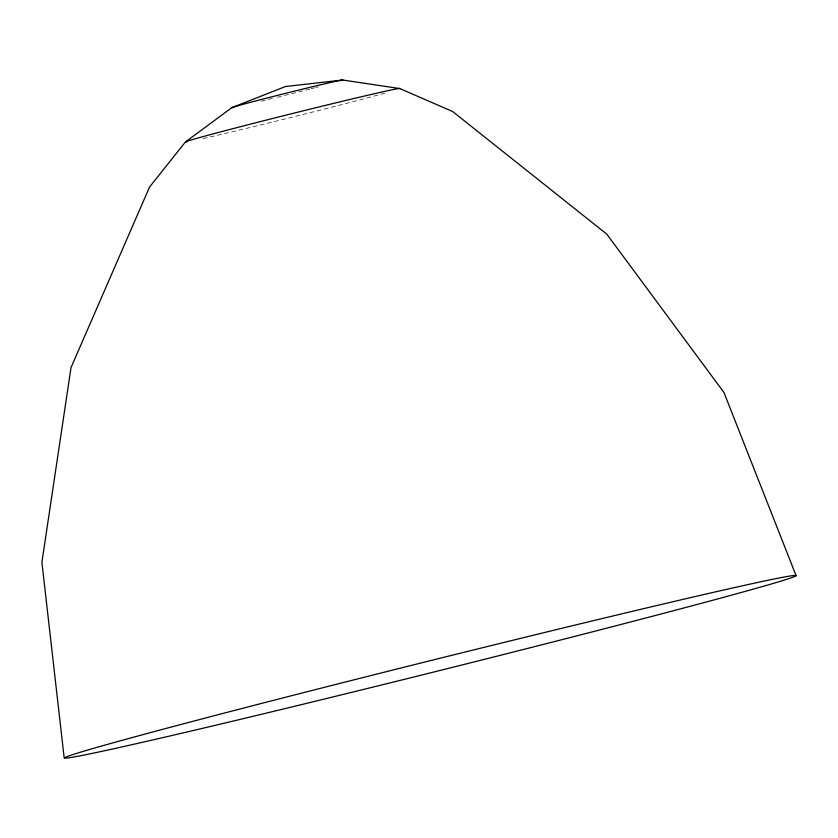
<?xml version="1.0" encoding="UTF-8"?>
<svg xmlns="http://www.w3.org/2000/svg" width="838" height="838" viewBox="0 0 838 838"><rect width="100%" height="100%" fill="white"/><g stroke="black" fill="none" stroke-linecap="round" stroke-linejoin="round"><path stroke-width="0.63" stroke-dasharray="4.19 3.14" d="M318.241 86.89A57.183 0.901 -14 0 1 315.79 87.529M314.543 87.854A57.183 0.901 -14 0 1 311.045 88.755M309.84 89.069A57.183 0.901 -14 0 1 274.717 97.878M272.381 98.444A57.183 0.901 -14 0 1 261.351 101.126M384.914 93.165A110.469 1.739 -14 0 1 201.277 138.961"/><path stroke-width="1.26" d="M796.1 575.664A377.173 5.929 -14 0 0 250.353 706.319A377.173 5.929 -14 0 0 243.984 718.48A377.173 5.929 -14 0 0 796.1 575.664L723.938 392.456L606.806 234.158L452.698 111.559L399.81 88.556L342.763 80.019L285.465 86.534L231.801 107.662L185.439 141.957L149.531 187.084L71.01 367.631L41.9 562.35L64.191 757.981M186.884 141.905A110.469 1.739 -14 0 1 284.344 115.539A110.469 1.739 -14 0 1 399.81 88.556M233.551 107.463A57.183 0.901 -14 0 1 287.843 92.777A57.183 0.901 -14 0 1 340.731 80.773"/></g></svg>
